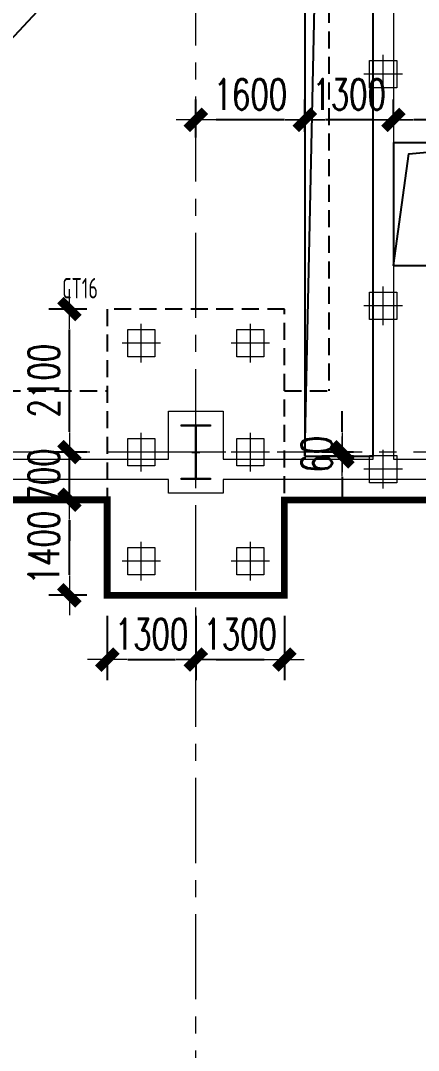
# Model space of a CAD drawing. Extents: x -1201378 to 2367219, y -619313 to 244905.
# Drawn here: x -95330 to -89492, y -210178 to -195065 of the extents above; entities that cross this region are included whole.
import ezdxf
from ezdxf.enums import TextEntityAlignment as Align

# ---------------------------------------------------------------- set-up
doc = ezdxf.new("R2010")
doc.units = 0
doc.header["$LTSCALE"] = 1000
doc.linetypes.add('CENTER', pattern=[2, 1.25, -0.25, 0.25, -0.25])
doc.linetypes.add('HIDDEN', pattern=[0.375, 0.25, -0.125])
doc.layers.get('0').update_dxf_attribs({"linetype": 'CONTINUOUS'})
doc.layers.get('Defpoints').update_dxf_attribs({"linetype": 'CONTINUOUS'})
for name, color, linetype in [('A-WINDOW', 140, 'CONTINUOUS'), ('S-BG', 131, 'CONTINUOUS'), ('S-CT1', 42, 'HIDDEN'), ('S-DOTE1', 140, 'CENTER'), ('S-SS', 111, 'CONTINUOUS'), ('S-XXX', 241, 'CONTINUOUS')]:
    doc.layers.add(name, color=color, linetype=linetype)
for name, color, linetype, lineweight in [('S-axis', 111, 'CONTINUOUS', 0), ('S-col', 2, 'CONTINUOUS', 0), ('S-ct', 2, 'CONTINUOUS', 0), ('S-dim', 81, 'CONTINUOUS', 0), ('S-dote', 5, 'CENTER', 0), ('S-zhuang', 1, 'CONTINUOUS', 0)]:
    doc.layers.add(name, color=color, linetype=linetype, lineweight=lineweight)
doc.styles.add('HZS', font='hzs.shx', dxfattribs={"width": 0.7, "bigfont": 'hztxt.shx'})
doc.styles.add('SS1', font='tj-romans1.shx', dxfattribs={"width": 0.7, "bigfont": 'tj-hztxt1.shx'})
doc.dimstyles.new('S-150-ARCHI', dxfattribs={"dimscale": 150, "dimtxt": 3, "dimasz": 2, "dimexe": 2, "dimexo": 2, "dimgap": 1, "dimtad": 1, "dimdec": 0, "dimzin": 0, "dimdsep": 46, "dimtxsty": 'SS1', "dimblk1": 'TT', "dimblk2": 'TT', "dimsah": 1, "dimcen": 1, "dimclrd": 256, "dimclre": 256, "dimclrt": 256, "dimadec": 0, "dimazin": 0, "dimtfac": 1, "dimtdec": 0, "dimtix": 1, "dimtmove": 2, "dimatfit": 0, "dimldrblk": 'TT', "dimfxl": 2, "dimtolj": 1, "dimtzin": 0, "dimarcsym": 0})

# ---------------------------------------------------------------- blocks, each defined once
blk = doc.blocks.new('w42343243')
at = {"layer": 'S-col'}
blk.add_lwpolyline([(-165069, 621020), (-164639, 621020), (-164639, 621002), (-164848, 621002), (-164848, 620238), (-164639, 620238), (-164639, 620220), (-165069, 620220), (-165069, 620238), (-164860, 620238), (-164860, 621002), (-165069, 621002)], close=True, dxfattribs=at)
blk = doc.blocks.new('42343')
at = {"layer": 'A-WINDOW'}
blk.add_blockref('w42343243', (27000, -17850), dxfattribs=at)
blk = doc.blocks.new('3#轴网')
at = {"layer": 'S-dote'}
for p, q in [((-92758.5, -363428.2), (-92758.5, -277944.2)), ((-78316.2, -301398.2), (-273210.6, -301398.2))]:
    blk.add_line(p, q, dxfattribs=at)
blk = doc.blocks.new('FZ-400')
for p, q in [((0, -283), (0, 283)), ((-283, 0), (283, 0))]:
    blk.add_line(p, q)
blk.add_lwpolyline([(200, -200), (-200, -200), (-200, 200), (200, 200)], close=True)
blk = doc.blocks.new('TT')
blk.add_line((-0.969, 0), (0.969, 0))
at = {"const_width": 0.45}
blk.add_lwpolyline([(-0.442, -0.442), (0.442, 0.442)], dxfattribs=at)
blk = doc.blocks.new('*D1828')
at = {"layer": 'Defpoints', "color": 0, "transparency": 16777216}
for p in [(-94058, -203498), (-92758, -203498), (-92758, -204443)]:
    blk.add_point(p, dxfattribs=at)
at = {"layer": 'S-dim', "lineweight": -2, "transparency": 16777216}
for p, q in [((-94058, -203798), (-94058, -204743)), ((-92758, -203798), (-92758, -204743)), ((-93758, -204443), (-93058, -204443))]:
    blk.add_line(p, q, dxfattribs=at)
at = {"layer": 'S-dim', "lineweight": -2, "transparency": 16777216, "xscale": 300, "yscale": 300, "zscale": 300, "rotation": 180}
blk.add_blockref('TT', (-94058, -204443), dxfattribs=at)
at = {"layer": 'S-dim', "lineweight": -2, "transparency": 16777216, "xscale": 300, "yscale": 300, "zscale": 300}
blk.add_blockref('TT', (-92758, -204443), dxfattribs=at)
at = {"layer": 'S-dim', "transparency": 16777216, "insert": (-93408, -204068), "char_height": 450, "attachment_point": 5, "style": 'SS1'}
blk.add_mtext('\\A1;1300', dxfattribs=at)
blk = doc.blocks.new('*D1829')
at = {"layer": 'Defpoints', "color": 0, "transparency": 16777216}
for p in [(-92758, -203498), (-91458, -203498), (-91458, -204443)]:
    blk.add_point(p, dxfattribs=at)
at = {"layer": 'S-dim', "lineweight": -2, "transparency": 16777216}
for p, q in [((-92758, -203798), (-92758, -204743)), ((-91458, -203798), (-91458, -204743)), ((-92458, -204443), (-91758, -204443))]:
    blk.add_line(p, q, dxfattribs=at)
at = {"layer": 'S-dim', "lineweight": -2, "transparency": 16777216, "xscale": 300, "yscale": 300, "zscale": 300, "rotation": 180}
blk.add_blockref('TT', (-92758, -204443), dxfattribs=at)
at = {"layer": 'S-dim', "lineweight": -2, "transparency": 16777216, "xscale": 300, "yscale": 300, "zscale": 300}
blk.add_blockref('TT', (-91458, -204443), dxfattribs=at)
at = {"layer": 'S-dim', "transparency": 16777216, "insert": (-92108, -204068), "char_height": 450, "attachment_point": 5, "style": 'SS1'}
blk.add_mtext('\\A1;1300', dxfattribs=at)
blk = doc.blocks.new('*D1872')
at = {"layer": 'Defpoints', "color": 0, "transparency": 16777216}
for p in [(-94614, -202098), (-94058, -202098), (-94058, -203498)]:
    blk.add_point(p, dxfattribs=at)
at = {"layer": 'S-dim', "lineweight": -2, "transparency": 16777216}
for p, q in [((-94358, -202098), (-94914, -202098)), ((-94614, -203198), (-94614, -202398)), ((-94358, -203498), (-94914, -203498))]:
    blk.add_line(p, q, dxfattribs=at)
at = {"layer": 'S-dim', "lineweight": -2, "transparency": 16777216, "xscale": 300, "yscale": 300, "zscale": 300}
for p, rotation in [((-94614, -202098), 90), ((-94614, -203498), 270)]:
    blk.add_blockref('TT', p, dxfattribs=dict(at, rotation=rotation))
at = {"layer": 'S-dim', "transparency": 16777216, "insert": (-94989, -202798), "char_height": 450, "attachment_point": 5, "rotation": 90, "style": 'SS1'}
blk.add_mtext('\\A1;1400', dxfattribs=at)
blk = doc.blocks.new('*D1873')
at = {"layer": 'Defpoints', "color": 0, "transparency": 16777216}
for p in [(-94614, -201398), (-94058, -201398), (-94058, -202098)]:
    blk.add_point(p, dxfattribs=at)
at = {"layer": 'S-dim', "lineweight": -2, "transparency": 16777216}
for p, q in [((-94614, -201098), (-94614, -200798)), ((-94358, -201398), (-94914, -201398)), ((-94614, -202098), (-94614, -201398)), ((-94358, -202098), (-94914, -202098)), ((-94614, -202398), (-94614, -202698))]:
    blk.add_line(p, q, dxfattribs=at)
at = {"layer": 'S-dim', "lineweight": -2, "transparency": 16777216, "xscale": 300, "yscale": 300, "zscale": 300}
for p, rotation in [((-94614, -201398), 270), ((-94614, -202098), 90)]:
    blk.add_blockref('TT', p, dxfattribs=dict(at, rotation=rotation))
at = {"layer": 'S-dim', "transparency": 16777216, "insert": (-94989, -201748), "char_height": 450, "attachment_point": 5, "rotation": 90, "style": 'SS1'}
blk.add_mtext('\\A1;700', dxfattribs=at)
blk = doc.blocks.new('*D1874')
at = {"layer": 'Defpoints', "color": 0, "transparency": 16777216}
for p in [(-94614, -199298), (-94058, -199298), (-94058, -201398)]:
    blk.add_point(p, dxfattribs=at)
at = {"layer": 'S-dim', "lineweight": -2, "transparency": 16777216}
for p, q in [((-94358, -199298), (-94914, -199298)), ((-94614, -201098), (-94614, -199598)), ((-94358, -201398), (-94914, -201398))]:
    blk.add_line(p, q, dxfattribs=at)
at = {"layer": 'S-dim', "lineweight": -2, "transparency": 16777216, "xscale": 300, "yscale": 300, "zscale": 300}
for p, rotation in [((-94614, -199298), 90), ((-94614, -201398), 270)]:
    blk.add_blockref('TT', p, dxfattribs=dict(at, rotation=rotation))
at = {"layer": 'S-dim', "transparency": 16777216, "insert": (-94989, -200348), "char_height": 450, "attachment_point": 5, "rotation": 90, "style": 'SS1'}
blk.add_mtext('\\A1;2100', dxfattribs=at)
blk = doc.blocks.new('*D1942')
at = {"layer": 'Defpoints', "color": 0, "transparency": 16777216}
for p in [(-89858, -196522), (-89858, -196859), (-87858, -196859)]:
    blk.add_point(p, dxfattribs=at)
at = {"layer": 'S-dim', "lineweight": -2, "transparency": 16777216}
for p, q in [((-89858, -196559), (-89858, -196222)), ((-87858, -196559), (-87858, -196222)), ((-88158, -196522), (-89558, -196522))]:
    blk.add_line(p, q, dxfattribs=at)
at = {"layer": 'S-dim', "lineweight": -2, "transparency": 16777216, "xscale": 300, "yscale": 300, "zscale": 300, "rotation": 180}
blk.add_blockref('TT', (-89858, -196522), dxfattribs=at)
at = {"layer": 'S-dim', "lineweight": -2, "transparency": 16777216, "xscale": 300, "yscale": 300, "zscale": 300}
blk.add_blockref('TT', (-87858, -196522), dxfattribs=at)
at = {"layer": 'S-dim', "transparency": 16777216, "insert": (-88858, -196147), "char_height": 450, "attachment_point": 5, "style": 'SS1'}
blk.add_mtext('\\A1;2000', dxfattribs=at)
blk = doc.blocks.new('*D1943')
at = {"layer": 'Defpoints', "color": 0, "transparency": 16777216}
for p in [(-91158, -196522), (-89858, -196859), (-91158, -196999)]:
    blk.add_point(p, dxfattribs=at)
at = {"layer": 'S-dim', "lineweight": -2, "transparency": 16777216}
for p, q in [((-91158, -196699), (-91158, -196222)), ((-89858, -196559), (-89858, -196222)), ((-90158, -196522), (-90858, -196522))]:
    blk.add_line(p, q, dxfattribs=at)
at = {"layer": 'S-dim', "lineweight": -2, "transparency": 16777216, "xscale": 300, "yscale": 300, "zscale": 300, "rotation": 180}
blk.add_blockref('TT', (-91158, -196522), dxfattribs=at)
at = {"layer": 'S-dim', "lineweight": -2, "transparency": 16777216, "xscale": 300, "yscale": 300, "zscale": 300}
blk.add_blockref('TT', (-89858, -196522), dxfattribs=at)
at = {"layer": 'S-dim', "transparency": 16777216, "insert": (-90508, -196147), "char_height": 450, "attachment_point": 5, "style": 'SS1'}
blk.add_mtext('\\A1;1300', dxfattribs=at)
blk = doc.blocks.new('*D1944')
at = {"layer": 'Defpoints', "color": 0, "transparency": 16777216}
for p in [(-92758, -196522), (-91158, -196999), (-92758, -197079)]:
    blk.add_point(p, dxfattribs=at)
at = {"layer": 'S-dim', "lineweight": -2, "transparency": 16777216}
for p, q in [((-92758, -196779), (-92758, -196222)), ((-91158, -196699), (-91158, -196222)), ((-91458, -196522), (-92458, -196522))]:
    blk.add_line(p, q, dxfattribs=at)
at = {"layer": 'S-dim', "lineweight": -2, "transparency": 16777216, "xscale": 300, "yscale": 300, "zscale": 300, "rotation": 180}
blk.add_blockref('TT', (-92758, -196522), dxfattribs=at)
at = {"layer": 'S-dim', "lineweight": -2, "transparency": 16777216, "xscale": 300, "yscale": 300, "zscale": 300}
blk.add_blockref('TT', (-91158, -196522), dxfattribs=at)
at = {"layer": 'S-dim', "transparency": 16777216, "insert": (-91958, -196147), "char_height": 450, "attachment_point": 5, "style": 'SS1'}
blk.add_mtext('\\A1;1600', dxfattribs=at)
blk = doc.blocks.new('*D1947')
at = {"layer": 'Defpoints', "color": 0, "transparency": 16777216}
for p in [(-90609, -201399), (-90143, -201399), (-90143, -201459)]:
    blk.add_point(p, dxfattribs=at)
at = {"layer": 'S-dim', "lineweight": -2, "transparency": 16777216}
for p, q in [((-90609, -201099), (-90609, -200799)), ((-90443, -201399), (-90909, -201399)), ((-90443, -201459), (-90909, -201459)), ((-90609, -201459), (-90609, -201399)), ((-90609, -201759), (-90609, -202059))]:
    blk.add_line(p, q, dxfattribs=at)
at = {"layer": 'S-dim', "lineweight": -2, "transparency": 16777216, "xscale": 300, "yscale": 300, "zscale": 300}
for p, rotation in [((-90609, -201399), 270), ((-90609, -201459), 90)]:
    blk.add_blockref('TT', p, dxfattribs=dict(at, rotation=rotation))
at = {"layer": 'S-dim', "transparency": 16777216, "insert": (-90984, -201429), "char_height": 450, "attachment_point": 5, "rotation": 90, "style": 'SS1'}
blk.add_mtext('\\A1;60', dxfattribs=at)

msp = doc.modelspace()

# ---------------------------------------------------------------- linework, layer by layer
at = {"layer": 'S-BG'}
for points in [[(-91158.5, -201459.1), (-90158.5, -201459.1), (-90158.5, -186448.2), (-91158.5, -186448.2)], [(-87858.5, -196859.1), (-89858.5, -196859.1), (-89858.5, -198659.1), (-87858.5, -198659.1)]]:
    msp.add_lwpolyline(points, close=True, dxfattribs=at)
for points in [[(-91158.5, -201459.1), (-90840.5, -186665.9), (-90158.5, -186448.2)], [(-89858.5, -198659.1), (-89634.3, -197019.1), (-87858.5, -196859.1)]]:
    msp.add_lwpolyline(points, dxfattribs=at)
at = {"layer": 'S-col'}
for points in [[(-102158.5, -200798.2), (-102158.5, -184048.3), (-102158.5, -182848.3), (-101358.5, -182848.3), (-101358.5, -183048.3), (-93158.5, -183048.3), (-93158.5, -182848.3), (-92358.5, -182848.3), (-92358.5, -183048.3), (-84158.5, -183048.3), (-84158.5, -182848.3), (-82958.5, -182848.3), (-82958.5, -201998.2), (-84158.5, -201998.2), (-84158.5, -201799.1), (-92358.5, -201799.1), (-92358.5, -201998.2), (-93158.5, -201998.2), (-93158.5, -201799.1), (-101358.5, -201799.1), (-101358.5, -201998.2), (-102158.5, -201998.2), (-102158.5, -200798.2)], [(-101358.5, -183348.3), (-101358.5, -184048.3), (-101858.5, -184048.3), (-101858.5, -200798.2), (-101358.5, -200798.2), (-101358.5, -201499.1), (-93158.5, -201499.1), (-93158.5, -200798.2), (-92358.5, -200798.2), (-92358.5, -201499.1), (-90158.5, -201499.1), (-90158.5, -183348.3), (-92358.5, -183348.3), (-92358.5, -184048.3), (-93158.5, -184048.3), (-93158.5, -183348.3), (-101358.5, -183348.3)]]:
    msp.add_lwpolyline(points, dxfattribs=at)
msp.add_lwpolyline([(-89858.5, -183348.3), (-89858.5, -201499.1), (-84158.5, -201499.1), (-84158.5, -200798.2), (-83258.5, -200798.2), (-83258.5, -195798), (-84358.5, -195798), (-84358.5, -194998), (-83258.5, -194998), (-83258.5, -189848), (-84358.5, -189848), (-84358.5, -189048), (-83258.5, -189048), (-83258.5, -184048.3), (-84158.5, -184048.3), (-84158.5, -183348.3)], close=True, dxfattribs=at)
at = {"layer": 'S-ct', "const_width": 100}
msp.add_lwpolyline([(-102458.5, -185548.2), (-102458.5, -199298.2), (-103058.5, -199298.2), (-103058.5, -203498.2), (-100458.5, -203498.2), (-100458.5, -202098.1), (-94058.5, -202098.1), (-94058.5, -203498.2), (-91458.5, -203498.2), (-91458.5, -202099.1), (-85058.5, -202099.1), (-85058.5, -203498.2), (-82458.5, -203498.2), (-82458.5, -199298.2), (-82658.5, -199298.2), (-82658.5, -196698.2), (-82458.3, -196698.2), (-82458.3, -194098.2)], dxfattribs=at)
at = {"layer": 'S-CT1'}
for p, q in [((-90808.5, -184348.3), (-90808.5, -200498.7)), ((-100458.5, -200498.1), (-94058.5, -200498.5)), ((-91458.5, -200498.7), (-90808.5, -200498.7))]:
    msp.add_line(p, q, dxfattribs=at)
msp.add_lwpolyline([(-91458.5, -203498.2), (-91458.5, -199298.2), (-94058.5, -199298.2), (-94058.5, -203498.2)], close=True, dxfattribs=at)
at = {"layer": 'S-DOTE1', "ltscale": 0.25}
for p, q in [((-92818.5, -201398.2), (-92698.5, -201398.2)), ((-92758.5, -201338.2), (-92758.5, -201458.2))]:
    msp.add_line(p, q, dxfattribs=at)
at = {"layer": 'S-SS'}
msp.add_line((-103058.5, -203498.2), (-82458.5, -181348.2), dxfattribs=at)

# ---------------------------------------------------------------- block references
at = {"layer": 'S-axis'}
msp.add_blockref('3#轴网', (0, 100000), dxfattribs=at)
at = {"layer": 'S-col'}
msp.add_blockref('42343', (45095.7, -804168.2), dxfattribs=at)
at = {"layer": 'S-zhuang', "color": 0, "ltscale": 0.5, "rotation": 90}
for p in [(-90008.5, -195849.1), (-90008.5, -199249.1), (-93558.5, -199798.2), (-91958.5, -199798.2), (-93558.5, -201398.2), (-91958.5, -201398.2), (-90008.5, -201649.1), (-93558.5, -202998.2), (-91958.5, -202998.2)]:
    msp.add_blockref('FZ-400', p, dxfattribs=at)

# ---------------------------------------------------------------- texts
at = {"layer": 'S-XXX', "style": 'HZS', "width": 0.75}
msp.add_text('CT16', height=300, dxfattribs=at).set_placement((-94458.3, -199142.2), align=Align.CENTER)

# ---------------------------------------------------------------- dimensions: what is measured, and where the dimension line sits
at = {"layer": 'S-dim'}
for base, p1, p2, picture, middle in [((-92758.5, -196521.8), (-91158.5, -196998.6), (-92758.5, -197079.3), '*D1944', (-91958.5, -196146.8)), ((-91158.5, -196521.8), (-89858.5, -196859.1), (-91158.5, -196998.6), '*D1943', (-90508.5, -196146.8)), ((-89858.5, -196521.8), (-87858.5, -196859.1), (-89858.5, -196859.1), '*D1942', (-88858.5, -196146.8)), ((-92758.5, -204442.8), (-94058.5, -203498.2), (-92758.5, -203498.2), '*D1828', (-93408.5, -204067.8)), ((-91458.5, -204442.8), (-92758.5, -203498.2), (-91458.5, -203498.2), '*D1829', (-92108.5, -204067.8))]:
    dim = msp.add_linear_dim(base=base, p1=p1, p2=p2, dimstyle='S-150-ARCHI', dxfattribs=at)
    dim.commit()
    dim.dimension.update_dxf_attribs({"geometry": picture, "text_midpoint": middle})
for base, p1, p2, picture, middle in [((-94613.8, -199298.2), (-94058.5, -201398.2), (-94058.5, -199298.2), '*D1874', (-94988.8, -200348.2)), ((-94613.8, -201398.2), (-94058.5, -202098.1), (-94058.5, -201398.2), '*D1873', (-94988.8, -201748.1)), ((-90609.3, -201399.2), (-90142.7, -201459.1), (-90142.7, -201399.2), '*D1947', (-90984.3, -201429.1)), ((-94613.8, -202098.1), (-94058.5, -203498.2), (-94058.5, -202098.1), '*D1872', (-94988.8, -202798.1))]:
    dim = msp.add_linear_dim(base=base, p1=p1, p2=p2, angle=90, dimstyle='S-150-ARCHI', dxfattribs=at)
    dim.commit()
    dim.dimension.update_dxf_attribs({"geometry": picture, "text_midpoint": middle})

doc.saveas('drawing.dxf')
